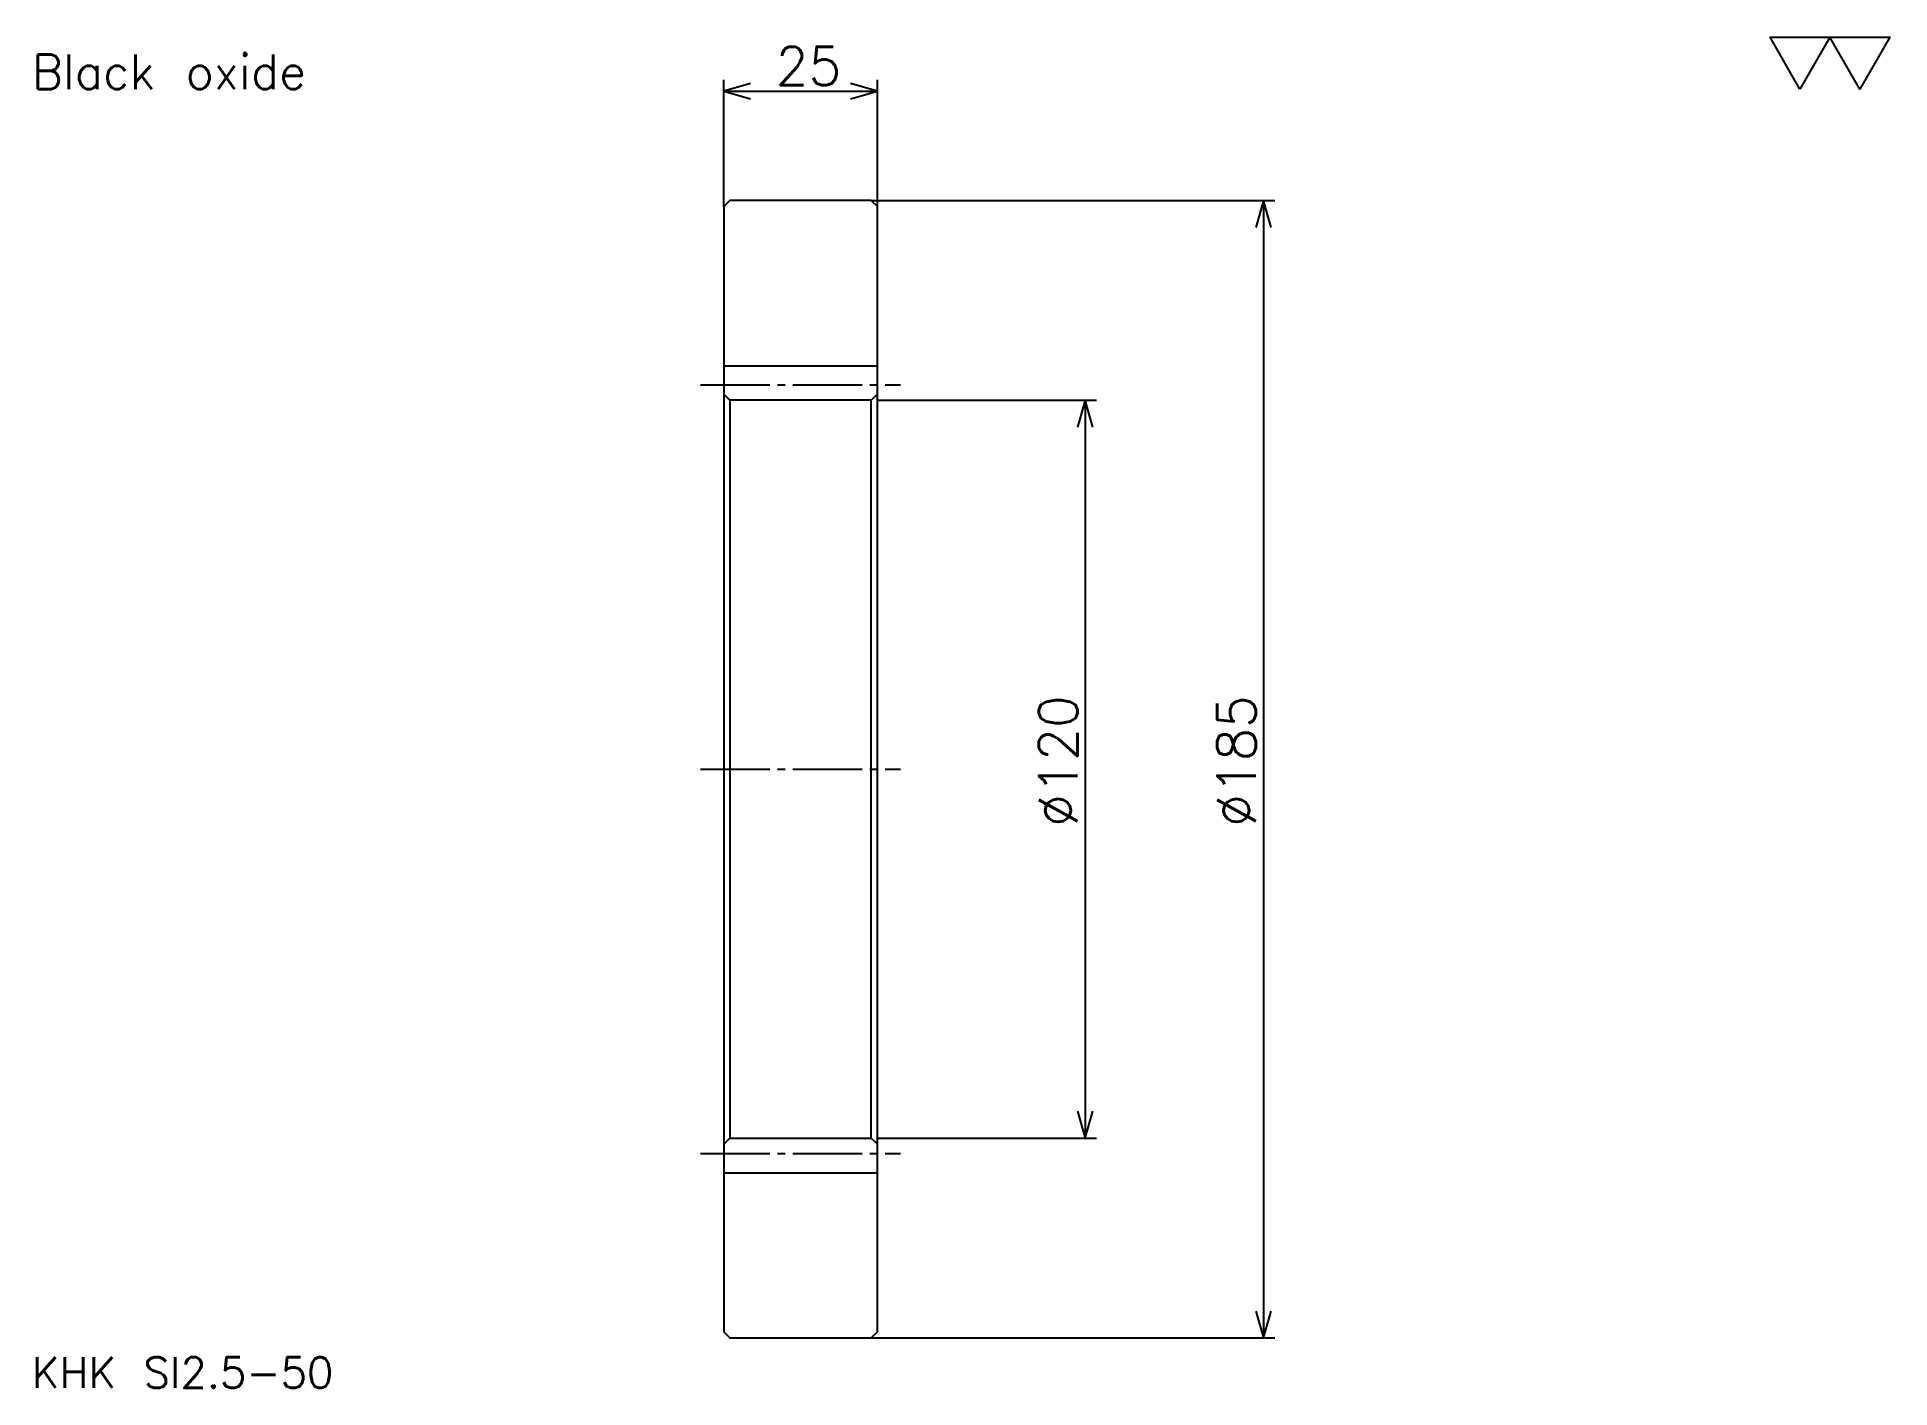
# Model space of a CAD drawing. Extents: x 13 to 315, y 14 to 233.
import ezdxf

# ---------------------------------------------------------------- set-up
doc = ezdxf.new("R2010")
doc.units = 0
doc.linetypes.add('DASHDOT', pattern=[15, 11.25, -1.25, 1.25, -1.25])
doc.layers.get('0').update_dxf_attribs({"linetype": 'CONTINUOUS'})
doc.layers.add('DASHDOT', color=6, linetype='DASHDOT')
doc.styles.add('KANJI', font='TXT', dxfattribs={"bigfont": 'BIGFONT'})

msp = doc.modelspace()

# ---------------------------------------------------------------- linework, layer by layer
at = {"color": 5}
for p, q in [((125, 205.875), (125, 226.5)), ((150, 205.875), (150, 226.5)), ((125, 224.625), (150, 224.625)), ((149, 206.875), (214.625, 206.875)), ((212.75, 206.875), (212.75, 21.875)), ((150, 174.375), (185.625, 174.375)), ((183.75, 174.375), (183.75, 54.375)), ((150, 54.375), (185.625, 54.375)), ((149, 21.875), (214.625, 21.875))]:
    msp.add_line(p, q, dxfattribs=at)
at = {"color": 4}
for p, q in [((125, 180), (150, 180)), ((150, 175.375), (149, 174.375)), ((125, 53.375), (126, 54.375)), ((150, 53.375), (149, 54.375)), ((125, 48.75), (150, 48.75))]:
    msp.add_line(p, q, dxfattribs=at)
at = {"color": 7}
msp.add_lwpolyline([(300, 225), (295.125, 233.45), (314.625, 233.45), (309.75, 225), (304.875, 233.45), (300, 225)], dxfattribs=at)
at = {"color": 5}
for points in [[(129.375, 225.875), (125, 224.625), (129.375, 223.375)], [(145.625, 223.375), (150, 224.625), (145.625, 225.875)], [(214, 202.5), (212.75, 206.875), (211.5, 202.5)], [(185, 170), (183.75, 174.375), (182.5, 170)], [(182.5, 58.75), (183.75, 54.375), (185, 58.75)], [(211.5, 26.25), (212.75, 21.875), (214, 26.25)]]:
    msp.add_lwpolyline(points, dxfattribs=at)
at = {"color": 4}
for points in [[(125, 53.375), (125, 22.875), (126, 21.875), (149, 21.875), (150, 22.875), (150, 205.875), (149, 206.875), (126, 206.875), (125, 205.875), (125, 53.375)], [(125, 175.375), (126, 174.375), (126, 54.375), (149, 54.375), (149, 174.375), (126, 174.375)]]:
    msp.add_lwpolyline(points, dxfattribs=at)
at = {"layer": 'DASHDOT', "color": 7}
for p, q in [((121.25, 176.875), (153.75, 176.875)), ((121.25, 114.375), (153.75, 114.375)), ((121.25, 51.875), (153.75, 51.875))]:
    msp.add_line(p, q, dxfattribs=at)

# ---------------------------------------------------------------- texts
at = {"color": 7, "style": 'KANJI'}
for s, height, p in [('Black oxide', 5.625, (12.5, 225)), ('25', 6.25, (133.4375, 225.625)), ('KHK SI2.5-50', 5, (12.5, 13.75))]:
    msp.add_text(s, height=height, dxfattribs=at).set_placement(p)
for s, p in [('%%c120', (182.5, 105)), ('%%c185', (211.5, 105))]:
    msp.add_text(s, height=6.25, rotation=90, dxfattribs=at).set_placement(p)

doc.saveas('drawing.dxf')
